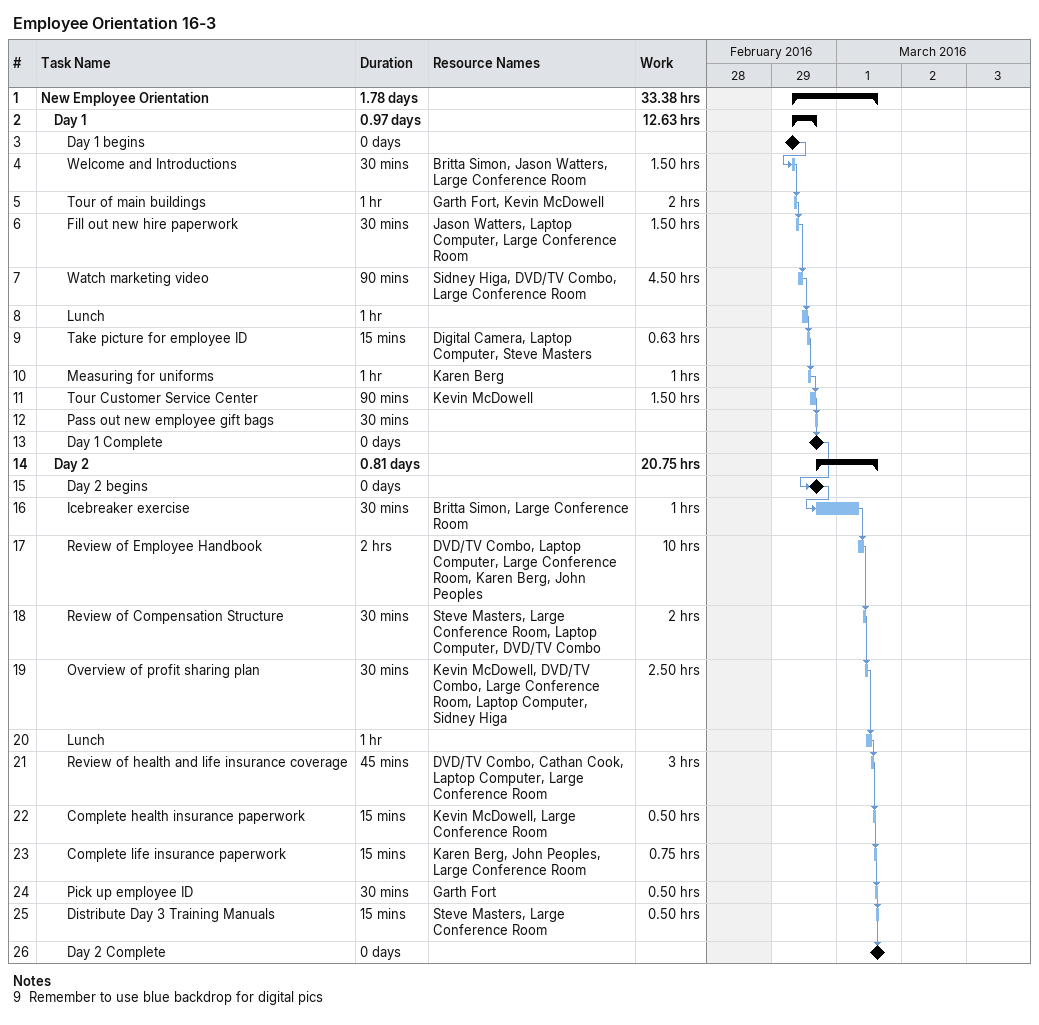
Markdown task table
Employee Orientation 16-3

| ID | Level | Task | Duration | Start | Finish | Predecessors | Resources | Work (h) |
|---|---|---|---|---|---|---|---|---|
| 1 | 1 | **New Employee Orientation** | 1.78d | 2016-02-29 | 2016-03-01 |  |  | 33.38 |
| 2 | 2 | **Day 1** | 0.97d | 2016-02-29 | 2016-02-29 |  |  | 12.63 |
| 3 | 3 | Day 1 begins | 0d | 2016-02-29 | 2016-02-29 |  |  |  |
| 4 | 3 | Welcome and Introductions | 30min | 2016-02-29 | 2016-02-29 | 3 | Britta Simon, Jason Watters, Large Conference Room | 1.50 |
| 5 | 3 | Tour of main buildings | 1h | 2016-02-29 | 2016-02-29 | 4 | Garth Fort, Kevin McDowell | 2 |
| 6 | 3 | Fill out new hire paperwork | 30min | 2016-02-29 | 2016-02-29 | 5 | Jason Watters, Laptop Computer, Large Conference Room | 1.50 |
| 7 | 3 | Watch marketing video | 90min | 2016-02-29 | 2016-02-29 | 6 | Sidney Higa, DVD/TV Combo, Large Conference Room | 4.50 |
| 8 | 3 | Lunch | 1h | 2016-02-29 | 2016-02-29 | 7 |  |  |
| 9 | 3 | Take picture for employee ID | 15min | 2016-02-29 | 2016-02-29 | 8 | Digital Camera, Laptop Computer, Steve Masters | 0.63 |
| 10 | 3 | Measuring for uniforms | 1h | 2016-02-29 | 2016-02-29 | 9 | Karen Berg | 1 |
| 11 | 3 | Tour Customer Service Center | 90min | 2016-02-29 | 2016-02-29 | 10 | Kevin McDowell | 1.50 |
| 12 | 3 | Pass out new employee gift bags | 30min | 2016-02-29 | 2016-02-29 | 11 |  |  |
| 13 | 3 | Day 1 Complete | 0d | 2016-02-29 | 2016-02-29 | 12 |  |  |
| 14 | 2 | **Day 2** | 0.81d | 2016-02-29 | 2016-03-01 |  |  | 20.75 |
| 15 | 3 | Day 2 begins | 0d | 2016-02-29 | 2016-02-29 | 13 |  |  |
| 16 | 3 | Icebreaker exercise | 30min | 2016-02-29 | 2016-03-01 | 15 | Britta Simon, Large Conference Room | 1 |
| 17 | 3 | Review of Employee Handbook | 2h | 2016-03-01 | 2016-03-01 | 16 | DVD/TV Combo, Laptop Computer, Large Conference Room, Karen Berg, John Peoples | 10 |
| 18 | 3 | Review of Compensation Structure | 30min | 2016-03-01 | 2016-03-01 | 17 | Steve Masters, Large Conference Room, Laptop Computer, DVD/TV Combo | 2 |
| 19 | 3 | Overview of profit sharing plan | 30min | 2016-03-01 | 2016-03-01 | 18 | Kevin McDowell, DVD/TV Combo, Large Conference Room, Laptop Computer, Sidney Higa | 2.50 |
| 20 | 3 | Lunch | 1h | 2016-03-01 | 2016-03-01 | 19 |  |  |
| 21 | 3 | Review of health and life insurance coverage | 45min | 2016-03-01 | 2016-03-01 | 20 | DVD/TV Combo, Cathan Cook, Laptop Computer, Large Conference Room | 3 |
| 22 | 3 | Complete health insurance paperwork | 15min | 2016-03-01 | 2016-03-01 | 21 | Kevin McDowell, Large Conference Room | 0.50 |
| 23 | 3 | Complete life insurance paperwork | 15min | 2016-03-01 | 2016-03-01 | 22 | Karen Berg, John Peoples, Large Conference Room | 0.75 |
| 24 | 3 | Pick up employee ID | 30min | 2016-03-01 | 2016-03-01 | 23 | Garth Fort | 0.50 |
| 25 | 3 | Distribute Day 3 Training Manuals | 15min | 2016-03-01 | 2016-03-01 | 24 | Steve Masters, Large Conference Room | 0.50 |
| 26 | 3 | Day 2 Complete | 0d | 2016-03-01 | 2016-03-01 | 25 |  |  |

Notes
- 9: Remember to use blue backdrop for digital pics
